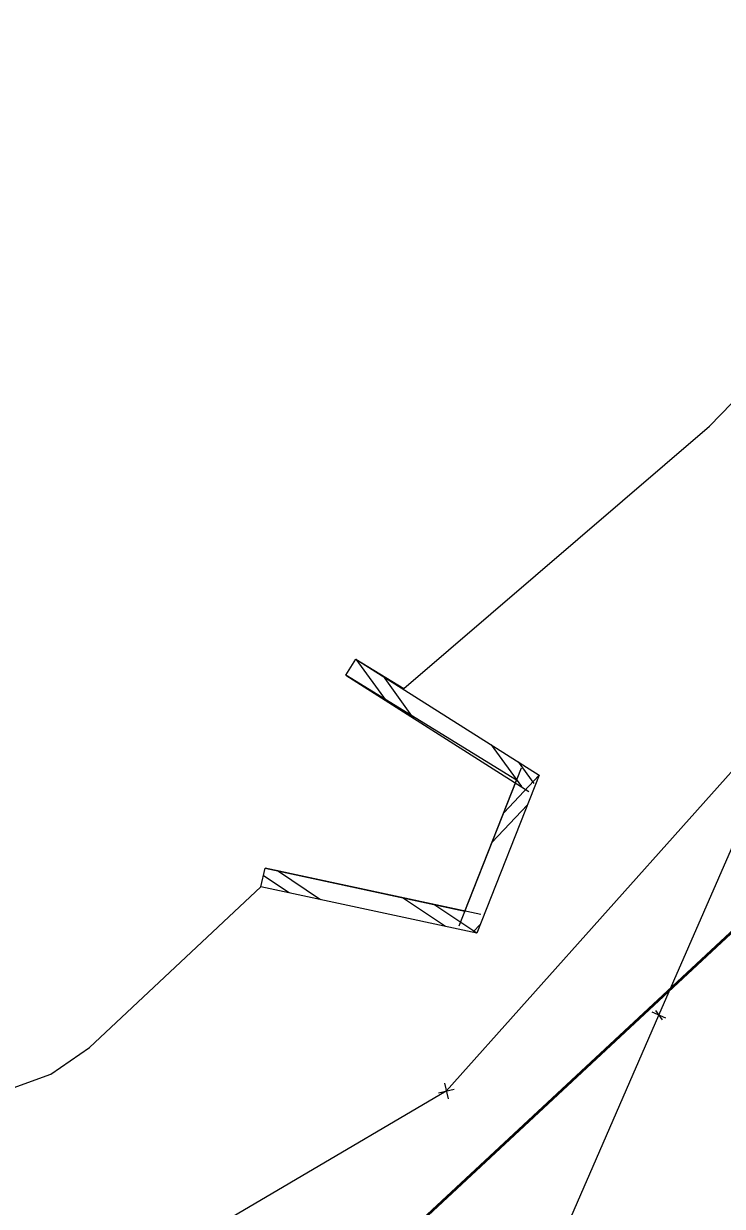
# Model space of a CAD drawing. Header units: millimetres. Extents: x -99530 to 90294, y -97212 to 56397.
# Drawn here: x -24171 to -15435, y -9363 to 5417 of the extents above; entities that cross this region are included whole.
import ezdxf

# ---------------------------------------------------------------- set-up
doc = ezdxf.new("R2010")
doc.units = ezdxf.units.MM
doc.header["$MEASUREMENT"] = 0
for name, color, linetype, lineweight in [('A-40-M_Soft_Landscaping_P2_Pen_No__1', 7, 'Continuous', 13), ('G-10-P_Topo_Tree_Planting_Pen_No__192', 7, 'Continuous', 13), ('New_A-95-D_Dim_Grid.Dim_Pen_No__4', 7, 'Continuous', 20)]:
    doc.layers.add(name, color=color, linetype=linetype, lineweight=lineweight)
doc.layers.add('G-10-P_Topo_Wall_Pen_No__148', color=7, linetype='Continuous', lineweight=0, true_color=0x444444)
doc.layers.add('New_A-20-M_Hard_Landscape_Pen_No__53', color=7, linetype='Continuous', lineweight=35, true_color=0x444444)
doc.layers.add('New_A-20-M_Hard_Landscape', color=7, linetype='Continuous')
doc.layers.add('New_A-95-D_Dim_Grid.Dim', color=7, linetype='Continuous')
doc.styles.add('GENERATED_STYLE_4', font='')
doc.styles.get('GENERATED_STYLE_4').set_extended_font_data('Swis721 BT')
doc.linetypes.add('CANOPYR', pattern='A,0,[2,EC-MA-00-GF-DR-A-00362 Phase 2 Central Wing Ground Floor GA-S2-P161.Shx,S=0.001587,R=0,X=0,Y=0],-130.2,0', length=130.2)
doc.dimstyles.new('GENERATED_STYLE__2', dxfattribs={"dimtxt": 300, "dimasz": 95, "dimexe": 0.18, "dimexo": 0, "dimgap": 0.09, "dimtad": 1, "dimdec": 0, "dimzin": 0, "dimdsep": 46, "dimtxsty": 'GENERATED_STYLE_4', "dimblk": 'ARROWHEAD_2', "dimblk1": 'ARROWHEAD_2', "dimblk2": 'ARROWHEAD_2', "dimcen": 0.09, "dimclrd": 7, "dimclre": 7, "dimclrt": 7, "dimadec": 0, "dimazin": 0, "dimtfac": 1, "dimtdec": 4, "dimtmove": 0, "dimatfit": 3, "dimfxl": 1, "dimtolj": 1, "dimtzin": 0, "dimarcsym": 0})

# ---------------------------------------------------------------- blocks, each defined once
blk = doc.blocks.new('Mesh_16_1', base_point=(-51572, -58964))
at = {"layer": 'New_A-20-M_Hard_Landscape_Pen_No__53', "linetype": 'Continuous', "flags": 128}
blk.add_lwpolyline([(-51572, -58964), (-45266, -58639, -0.034108), (-45058, -52905, -0.178607), (-35071, -32917), (-26070, -24532), (-21313, -26583), (-17527, -17989), (-18237, -17225), (-11233, -10707), (-10987, -10971), (402, -373), (-98, -155), (17122, 15869), (10988, 18539), (-39259, -28204, 0.179729), (-51322, -52209, 0.048754)], format="xyb", close=True, dxfattribs=at)
blk = doc.blocks.new('*D1807')
at = {"layer": 'New_A-95-D_Dim_Grid.Dim_Pen_No__4', "linetype": 'Continuous'}
for p, q in [((-19162, -13700), (-16229, -6974)), ((-21840, -19841), (-19162, -13700)), ((-19076, -13737), (-19248, -13662)), ((-19205, -13642), (-19119, -13758)), ((-21754, -19879), (-21926, -19804)), ((-21883, -19783), (-21797, -19900)), ((-23399, -23416), (-21840, -19841))]:
    blk.add_line(p, q, dxfattribs=at)
at = {"layer": 'New_A-95-D_Dim_Grid.Dim_Pen_No__4', "insert": (-20768, -17232), "char_height": 300, "attachment_point": 7, "rotation": 66.4404, "style": 'GENERATED_STYLE_4'}
blk.add_mtext('\\A1;{\\fSwis721 BT|b0|i0|c0|p34;6,700}', dxfattribs=at)
blk = doc.blocks.new('ARROWHEAD_2')
at = {"color": 0, "linetype": 'Continuous', "lineweight": 0}
for p, q in [((0, 0), (-1, 0)), ((-0.38, -0.66), (0.38, 0.66))]:
    blk.add_line(p, q, dxfattribs=at)
blk = doc.blocks.new('*D1808')
at = {"layer": 'New_A-95-D_Dim_Grid.Dim_Pen_No__4', "linetype": 'Continuous'}
for p, q in [((-16229, -6974), (-13165, 54)), ((-16143, -7011), (-16315, -6936)), ((-16272, -6916), (-16186, -7032)), ((-19162, -13700), (-16229, -6974)), ((-19205, -13642), (-19119, -13758))]:
    blk.add_line(p, q, dxfattribs=at)
at = {"layer": 'New_A-95-D_Dim_Grid.Dim_Pen_No__4', "insert": (-17962, -10799), "char_height": 300, "attachment_point": 7, "rotation": 66.4404, "style": 'GENERATED_STYLE_4'}
blk.add_mtext('\\A1;{\\fSwis721 BT|b0|i0|c0|p34;7,338}', dxfattribs=at)
blk = doc.blocks.new('*D1809')
at = {"layer": 'New_A-95-D_Dim_Grid.Dim_Pen_No__4', "linetype": 'Continuous'}
for p, q in [((-13165, 54), (-10975, 5075)), ((-16229, -6974), (-13165, 54)), ((-13079, 16), (-13250, 91)), ((-13207, 112), (-13122, -5)), ((-16272, -6916), (-16186, -7032))]:
    blk.add_line(p, q, dxfattribs=at)
at = {"layer": 'New_A-95-D_Dim_Grid.Dim_Pen_No__4', "insert": (-14963, -3922), "char_height": 300, "attachment_point": 7, "rotation": 66.4404, "style": 'GENERATED_STYLE_4'}
blk.add_mtext('\\A1;{\\fSwis721 BT|b0|i0|c0|p34;7,666}', dxfattribs=at)

msp = doc.modelspace()

# ---------------------------------------------------------------- linework, layer by layer
at = {"layer": 'A-40-M_Soft_Landscaping_P2_Pen_No__1', "linetype": 'Continuous', "flags": 128}
msp.add_lwpolyline([(-24392.1, -7914.4), (-23829.4, -7710.8), (-23346.6, -7379.4), (-21203.4, -5371.4), (-21153, -5136.8), (-18654.2, -5673.7), (-18007.8, -4035.6), (-20144.2, -2726.2), (-20015.7, -2523.5), (-19416.8, -2890.3), (-15595, 385.4), (-11295.1, 4816.2), (-5581.8, 14803), (-6097.8, 16744.4), (-6290.3, 16887.7), (-5145.3, 18425.8), (-5881.2, 19267.4), (-7594.3, 18346.5), (-7708, 18557.9), (-12258, 20974.8)], dxfattribs=at)
at = {"layer": 'G-10-P_Topo_Tree_Planting_Pen_No__192', "linetype": 'Continuous'}
for p, q in [((-18910.5, -7825.5), (-18864.7, -8020.2)), ((-18985, -7945.7), (-18790.3, -7900)), ((-18887.6, -7922.9), (-18887.6, -7922.9))]:
    msp.add_line(p, q, dxfattribs=at)
at = {"layer": 'G-10-P_Topo_Tree_Planting_Pen_No__192', "linetype": 'CANOPYR', "flags": 128}
msp.add_lwpolyline([(-1993.9, 15741.9), (-2598.9, 14280.6), (-6000, 8013.9), (-9291.5, 2441.5), (-14837.8, -3392.1), (-18887.6, -7922.9), (-24757.9, -11374.3), (-30430, -8710.2), (-37002.3, -3949.2)], dxfattribs=at)
at = {"layer": 'G-10-P_Topo_Wall_Pen_No__148', "linetype": 'Continuous'}
for p, q in [((-20015.7, -2523.5), (-17725.9, -3975)), ((-20015.7, -2523.5), (-19637.4, -3047.5)), ((-20144.2, -2726.2), (-17854.4, -4177.7)), ((-19677.9, -2737.7), (-19299.6, -3261.6)), ((-18326.5, -3594.3), (-17948.2, -4118.2)), ((-17988.7, -3808.5), (-17792.5, -4080.2)), ((-17949.1, -3886.9), (-18728.9, -5863)), ((-17725.9, -3975), (-18505.6, -5951.1)), ((-17725.9, -3975), (-18169.3, -4445.1)), ((-17872.7, -4347.1), (-18316.2, -4817.1)), ((-18455.2, -5716.5), (-21153, -5136.8)), ((-20461, -5530.9), (-20997.2, -5170.2)), ((-20852.1, -5446.9), (-21173.2, -5230.9)), ((-18505.6, -5951.1), (-21203.4, -5371.4)), ((-18896.7, -5867.1), (-19432.9, -5506.4)), ((-18505.6, -5951.1), (-19041.8, -5590.4)), ((-18460, -5835.4), (-18551.9, -5932.8))]:
    msp.add_line(p, q, dxfattribs=at)

# ---------------------------------------------------------------- block references
at = {"layer": 'New_A-20-M_Hard_Landscape', "color": 49, "lineweight": 35, "true_color": 0x444444}
msp.add_blockref('Mesh_16_1', (-51572.4, -58963.6), dxfattribs=at)

# ---------------------------------------------------------------- dimensions: what is measured, and where the dimension line sits
at = {"layer": 'New_A-95-D_Dim_Grid.Dim', "linetype": 'Continuous'}
for base, p1, p2, picture, middle in [((-13164.5, 53.6), (-14261.3, -7831.8), (-11197.1, -804.4), '*D1809', (-14889.2, -3376.3)), ((-16228.8, -6973.8), (-17568.2, -14394.8), (-14261.3, -7831.8), '*D1808', (-17887.8, -10253)), ((-19161.7, -13699.9), (-23837, -18970.6), (-17568.2, -14394.8), '*D1807', (-20693.3, -16686.9))]:
    dim = msp.add_linear_dim(base=base, p1=p1, p2=p2, angle=66.44041, dimstyle='GENERATED_STYLE__2', dxfattribs=at)
    dim.commit()
    dim.dimension.update_dxf_attribs({"geometry": picture, "text_midpoint": middle, "dimtype": 160, "text_rotation": 66.44041})

doc.saveas('drawing.dxf')
